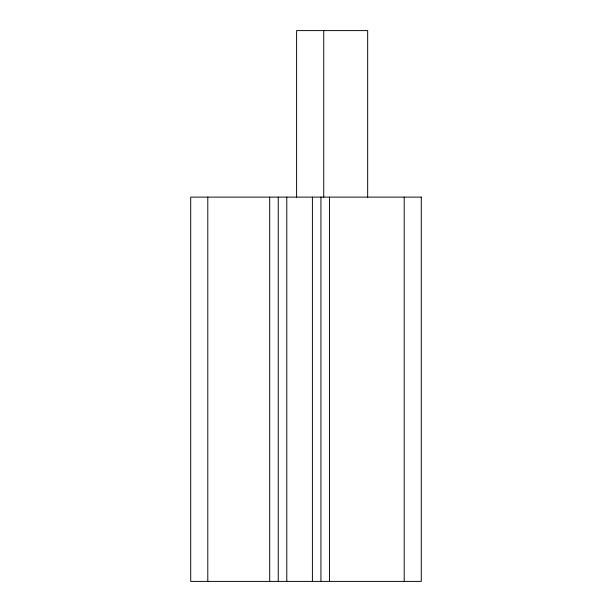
<?xml version="1.0" encoding="UTF-8"?>
<svg xmlns="http://www.w3.org/2000/svg" width="612" height="612" viewBox="0 0 612 612"><rect width="100%" height="100%" fill="white"/><g stroke="black" fill="none" stroke-linecap="round" stroke-linejoin="round"><path stroke-width="0.92" d="M404.203 197.118L404.203 581.4M367.667 197.118L367.667 30.6L296.606 30.6L296.606 197.118M329.486 197.118L329.486 581.4M323.748 30.6L323.748 197.118M320.94 197.118L320.94 581.4M312.403 197.118L312.403 581.4M286.783 197.118L286.783 581.4M278.246 197.118L278.246 581.4M269.708 197.118L269.708 581.4M207.797 197.118L207.797 581.4M421.286 197.118L190.715 197.118L190.715 581.4L421.286 581.4L421.286 197.118"/></g></svg>
